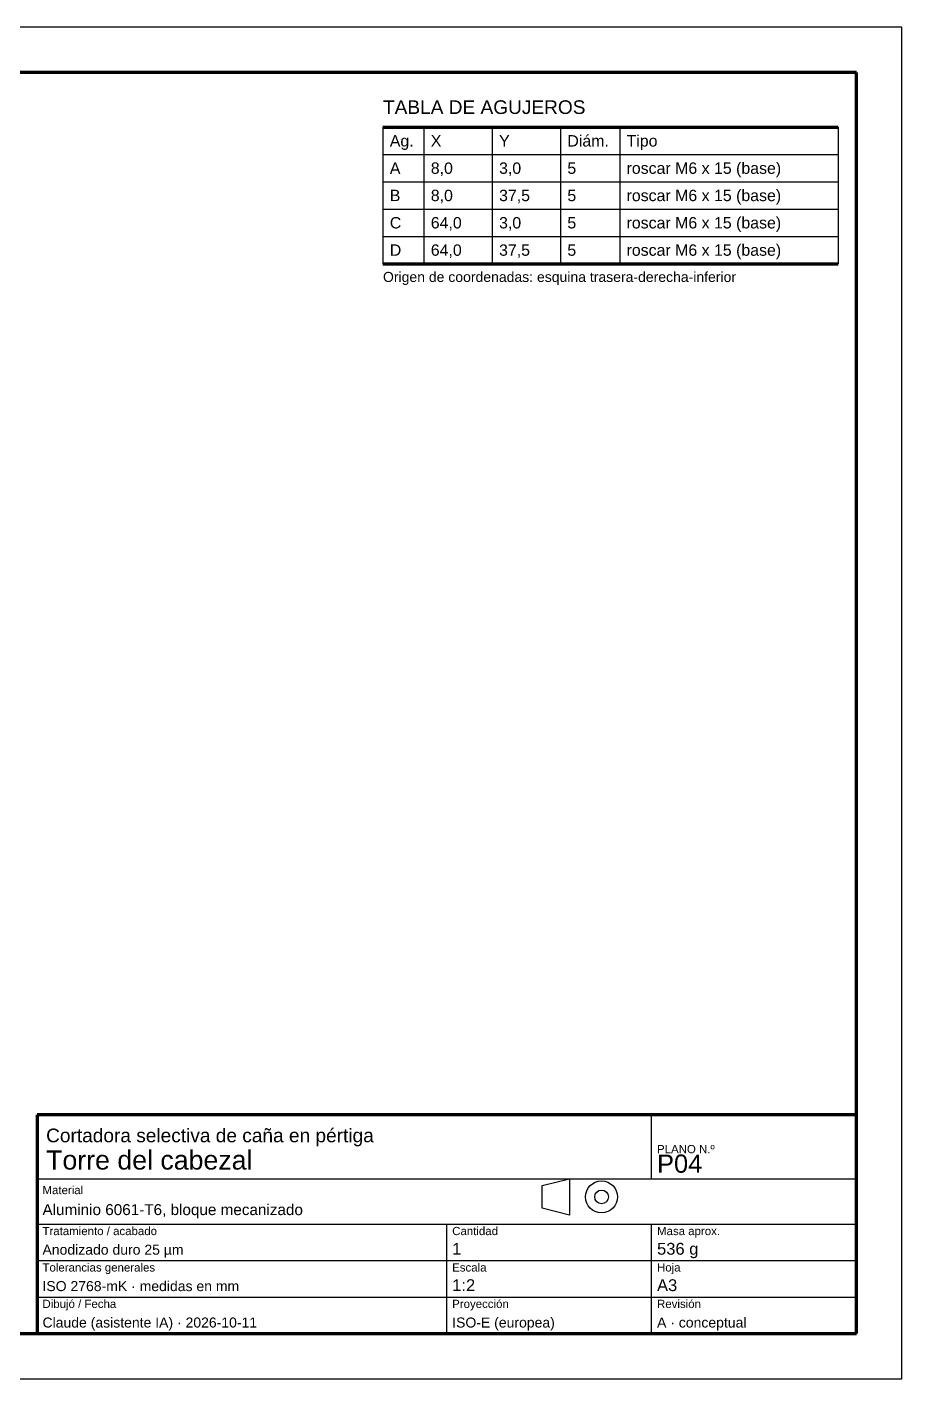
# Model space of a CAD drawing. Header units: millimetres. Extents: x 0 to 840, y 0 to 594.
# Drawn here: x 456 to 840, y 0 to 594 of the extents above; entities that cross this region are included whole.
import ezdxf
from ezdxf.enums import TextEntityAlignment as Align

# ---------------------------------------------------------------- set-up
doc = ezdxf.new("R2010")
doc.units = ezdxf.units.MM
doc.header["$LTSCALE"] = 2
doc.layers.add('MARCO', color=7, linetype='Continuous', lineweight=70)
doc.layers.add('TEXTO', color=7, linetype='Continuous', lineweight=25)
doc.styles.get("Standard").update_dxf_attribs({"font": 'arial.ttf'})

msp = doc.modelspace()

# ---------------------------------------------------------------- linework, layer by layer
at = {"layer": 'MARCO'}
for p, q in [((820, 574), (40, 574)), ((820, 20), (820, 574)), ((612, 550), (812, 550)), ((612, 490), (812, 490)), ((820, 116), (460, 116)), ((460, 116), (460, 20)), ((820, 20), (820, 116)), ((40, 20), (820, 20)), ((460, 20), (820, 20))]:
    msp.add_line(p, q, dxfattribs=at)
at = {"layer": 'TEXTO'}
for p, q in [((840, 594), (0, 594)), ((840, 0), (840, 594)), ((612, 550), (612, 490)), ((630, 550), (630, 490)), ((660, 550), (660, 490)), ((690, 550), (690, 490)), ((716, 550), (716, 490)), ((812, 550), (812, 490)), ((612, 538), (812, 538)), ((612, 526), (812, 526)), ((612, 514), (812, 514)), ((612, 502), (812, 502)), ((730, 88), (730, 116)), ((460, 88), (820, 88)), ((682, 85), (694, 88)), ((682, 75), (682, 85)), ((694, 88), (694, 72)), ((694, 72), (682, 75)), ((460, 68), (820, 68)), ((640, 20), (640, 68)), ((730, 20), (730, 68)), ((460, 52), (820, 52)), ((460, 36), (820, 36)), ((0, 0), (840, 0))]:
    msp.add_line(p, q, dxfattribs=at)
for radius in [7, 3]:
    msp.add_circle((708, 80), radius, dxfattribs=at)

# ---------------------------------------------------------------- texts
msp.add_text('TABLA DE AGUJEROS', height=6, dxfattribs=at).set_placement((612, 554), align=Align.BOTTOM_LEFT)
for s, p in [('Ag.', (615, 544)), ('X', (633, 544)), ('Y', (663, 544)), ('Diám.', (693, 544)), ('Tipo', (719, 544)), ('roscar M6 x 15 (base)', (719, 532)), ('A', (615, 532)), ('8,0', (633, 532)), ('3,0', (663, 532)), ('5', (693, 532)), ('roscar M6 x 15 (base)', (719, 520)), ('B', (615, 520)), ('8,0', (633, 520)), ('37,5', (663, 520)), ('5', (693, 520)), ('C', (615, 508)), ('64,0', (633, 508)), ('3,0', (663, 508)), ('5', (693, 508)), ('roscar M6 x 15 (base)', (719, 508)), ('D', (615, 496)), ('64,0', (633, 496)), ('37,5', (663, 496)), ('5', (693, 496)), ('roscar M6 x 15 (base)', (719, 496))]:
    msp.add_text(s, height=5, dxfattribs=at).set_placement(p, align=Align.MIDDLE_LEFT)
for s, height, p in [('Origen de coordenadas: esquina trasera-derecha-inferior', 4.4, (612, 482)), ('Cortadora selectiva de caña en pértiga', 6, (464, 104)), ('PLANO N.º', 3.6, (732.4, 99.2)), ('Torre del cabezal', 8.4, (464, 92)), ('P04', 8, (732.4, 90.6)), ('Material', 3.6, (462.4, 81.2)), ('Aluminio 6061-T6, bloque mecanizado', 4.8, (462.4, 72)), ('Tratamiento / acabado', 3.6, (462.4, 63.2)), ('Cantidad', 3.6, (642.4, 63.2)), ('Masa aprox.', 3.6, (732.4, 63.2)), ('1', 5.2, (642.4, 54.6)), ('536 g', 5.2, (732.4, 54.6)), ('Anodizado duro 25 µm', 4.4, (462.4, 54.6)), ('Tolerancias generales', 3.6, (462.4, 47.2)), ('Escala', 3.6, (642.4, 47.2)), ('Hoja', 3.6, (732.4, 47.2)), ('ISO 2768-mK · medidas en mm', 4.4, (462.4, 38.6)), ('1:2', 5.2, (642.4, 38.6)), ('A3', 5.2, (732.4, 38.6)), ('Dibujó / Fecha', 3.6, (462.4, 31.2)), ('Proyección', 3.6, (642.4, 31.2)), ('Revisión', 3.6, (732.4, 31.2)), ('Claude (asistente IA) · 2026-10-11', 4.4, (462.4, 22.6)), ('ISO-E (europea)', 4.4, (642.4, 22.6)), ('A · conceptual', 4.4, (732.4, 22.6))]:
    msp.add_text(s, height=height, dxfattribs=at).set_placement(p)

doc.saveas('drawing.dxf')
